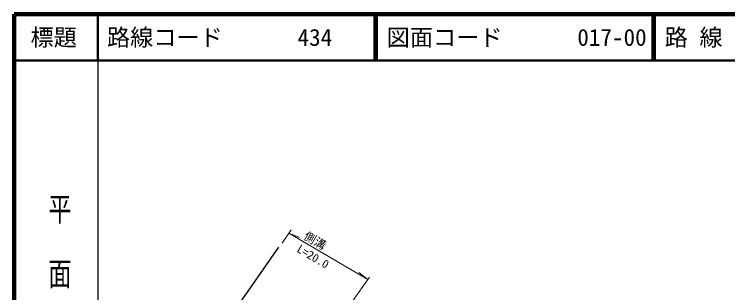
# Model space of a CAD drawing. Units: millimetres at full size, sheet at 1:1000; details may follow other scales. Extents: x 40000 to 680000, y 20000 to 380000.
# Drawn here: x 40000 to 193982, y 319781 to 380000 of the extents above; entities that cross this region are included whole.
import ezdxf
from ezdxf.enums import TextEntityAlignment as Align

# ---------------------------------------------------------------- set-up
doc = ezdxf.new("R2010")
doc.units = ezdxf.units.MM
doc.header["$LTSCALE"] = 1000
for name, color, linetype, lineweight in [('M-BMK-OTRS', 5, 'Continuous', 25), ('M-STR-HTXT', 7, 'Continuous', 13), ('M-TTL', 2, 'Continuous', 140), ('M-TTL-BAND', 7, 'Continuous', 25), ('M-TTL-LINE', 7, 'Continuous', 50)]:
    doc.layers.add(name, color=color, linetype=linetype, lineweight=lineweight)
doc.layers.add('M-TTL-TXT', color=7, linetype='Continuous')
doc.styles.add('@ＭＳ ゴシック', font='')
doc.styles.add('ＭＳ ゴシック', font='')
doc.styles.get('@ＭＳ ゴシック').set_extended_font_data('@MS Gothic')
doc.styles.get('ＭＳ ゴシック').set_extended_font_data('MS Gothic')

msp = doc.modelspace()

# ---------------------------------------------------------------- linework, layer by layer
at = {"layer": 'M-BMK-OTRS'}
msp.add_line((61455, 278631), (97117, 329658), dxfattribs=at)
at = {"layer": 'M-STR-HTXT'}
for p, q in [((99767, 333380), (97795, 330469)), ((99283, 332665), (116302, 322629)), ((99283, 332665), (101551, 331725)), ((116302, 322629), (114381, 324159)), ((109756, 313417), (116695, 323184))]:
    msp.add_line(p, q, dxfattribs=at)
at = {"layer": 'M-TTL'}
for p, q in [((40000, 380000), (40000, 20000)), ((680000, 380000), (40000, 380000))]:
    msp.add_line(p, q, dxfattribs=at)
at = {"layer": 'M-TTL-BAND'}
msp.add_line((58000, 370000), (58000, 20000), dxfattribs=at)
at = {"layer": 'M-TTL-LINE'}
for p, q in [((58000, 380000), (58000, 370000)), ((117750, 380000), (117750, 370000)), ((118250, 380000), (118250, 370000)), ((177750, 380000), (177750, 370000)), ((178250, 380000), (178250, 370000)), ((40000, 370000), (680000, 370000))]:
    msp.add_line(p, q, dxfattribs=at)

# ---------------------------------------------------------------- texts
at = {"layer": 'M-STR-HTXT', "style": 'ＭＳ ゴシック'}
for s, p in [('側溝', (102017, 331053)), ('L=20.0', (100517, 328253))]:
    msp.add_text(s, height=1833, rotation=329.471, dxfattribs=at).set_placement(p, align=Align.BOTTOM_LEFT)
at = {"layer": 'M-TTL-BAND', "style": '@ＭＳ ゴシック', "width": 1.4}
msp.add_text('平  面  図', height=3666, rotation=270, dxfattribs=at).set_placement((49777, 306475), align=Align.MIDDLE_RIGHT)
at = {"layer": 'M-TTL-TXT', "style": 'ＭＳ ゴシック'}
msp.add_text('標題', height=3666, dxfattribs=at).set_placement((48500, 375000), align=Align.MIDDLE_CENTER)
for s, p in [('路線コード', (60000, 375000)), ('路 線 名', (180380, 375000)), ('434', (101142, 375000)), ('図面コード', (120380, 375000)), ('017-00', (161521, 375000))]:
    msp.add_text(s, height=3666, dxfattribs=at).set_placement(p, align=Align.MIDDLE_LEFT)

doc.saveas('drawing.dxf')
